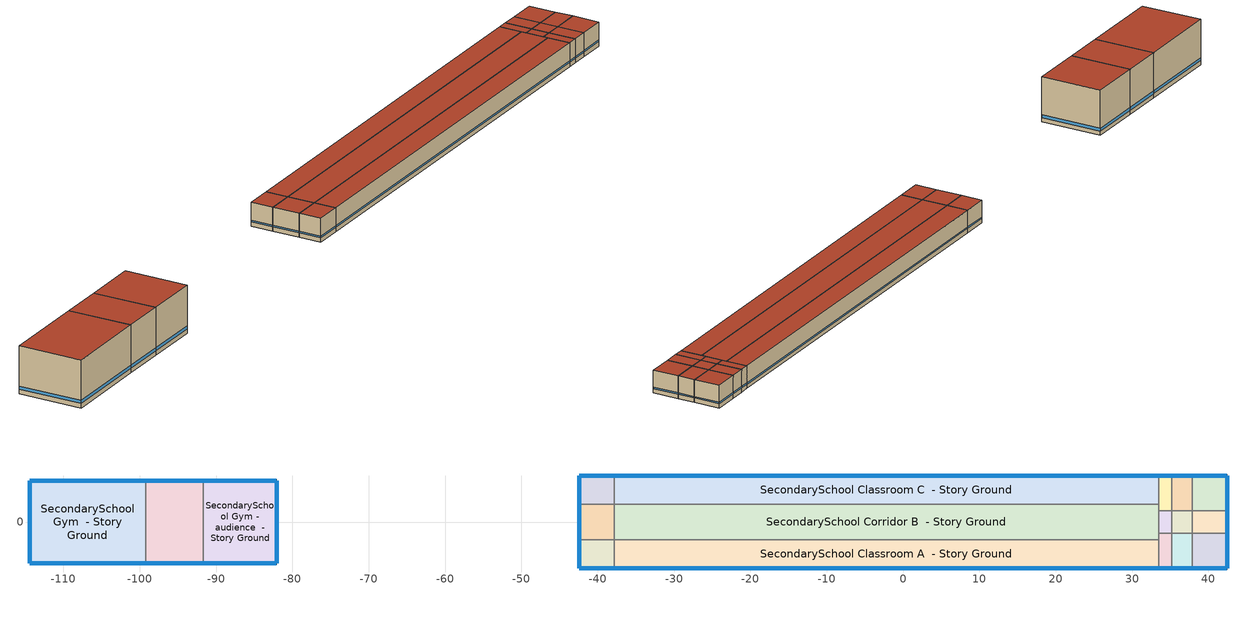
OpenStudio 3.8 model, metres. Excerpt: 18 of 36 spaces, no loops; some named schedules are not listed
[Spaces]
SecondarySchool Classroom A end_a - Story Ground
 floor ground (Foundation F 126 Perim 835 Area 1727): -42.44,-6.07 -42.44,-2.3 -37.87,-2.3 -37.87,-6.07 z0
 wall outside: -42.44,-2.3 -42.44,-6.07 -37.87,-6.07 z0:3.96
 wall to SecondarySchool Corridor B end_a - Story Ground: -37.87,-2.3 -42.44,-2.3 z0:3.96
 wall to SecondarySchool Classroom A  - Story Ground: -37.87,-6.07 -37.87,-2.3 z0:3.96
 window (Window U-1.01 SHGC 0.58): -42.44,-2.32 -42.44,-6.05 / -42.41,-6.07 -37.89,-6.07 z0.76:1
 roof outside: -37.87,-6.07 -37.87,-2.3 -42.44,-2.3 -42.44,-6.07 z3.96
SecondarySchool Corridor B end_a - Story Ground
 floor ground (Foundation F 126 Perim 459 Area 2099): -42.44,-2.3 -42.44,2.3 -37.87,2.3 -37.87,-2.3 z0
 wall outside: -42.44,2.3 -42.44,-2.3 z0:3.96
 wall to SecondarySchool Classroom C end_a - Story Ground: -37.87,2.3 -42.44,2.3 z0:3.96
 wall to SecondarySchool Corridor B  - Story Ground: -37.87,-2.3 -37.87,2.3 z0:3.96
 window (Window U-1.01 SHGC 0.58): -42.44,2.27 -42.44,-2.27 z0.76:1
 roof outside: -37.87,-2.3 -37.87,2.3 -42.44,2.3 -42.44,-2.3 z3.96
SecondarySchool Classroom C end_a - Story Ground
 floor ground (Foundation F 126 Perim 835 Area 1727): -42.44,2.3 -42.44,6.07 -37.87,6.07 -37.87,2.3 z0
 wall outside: -37.87,6.07 -42.44,6.07 -42.44,2.3 z0:3.96
 wall to SecondarySchool Classroom C  - Story Ground: -37.87,2.3 -37.87,6.07 z0:3.96
 window (Window U-1.01 SHGC 0.58): -42.44,6.05 -42.44,2.32 / -37.89,6.07 -42.41,6.07 z0.76:1
 roof outside: -37.87,2.3 -37.87,6.07 -42.44,6.07 -42.44,2.3 z3.96
SecondarySchool Classroom A  - Story Ground
 floor ground (Foundation F 126 Perim 7135 Area 26952): -37.87,-6.07 -37.87,-2.3 33.48,-2.3 33.48,-6.07 z0
 wall outside: -37.87,-6.07 33.48,-6.07 z0:3.96
 wall to SecondarySchool Corridor B  - Story Ground: 33.48,-2.3 -37.87,-2.3 z0:3.96
 wall to SecondarySchool Library A  - Story Ground: 33.48,-6.07 33.48,-2.3 z0:3.96
 window (Window U-1.01 SHGC 0.58): -37.84,-6.07 33.46,-6.07 z0.76:1
 roof outside: 33.48,-6.07 33.48,-2.3 -37.87,-2.3 -37.87,-6.07 z3.96
SecondarySchool Corridor B  - Story Ground
 floor ground (Foundation F 126 Perim 0 Area 32758): -37.87,-2.3 -37.87,2.3 33.48,2.3 33.48,-2.3 z0
 wall to SecondarySchool Classroom C  - Story Ground: 33.48,2.3 -37.87,2.3 z0:3.96
 wall to SecondarySchool Library A  - Story Ground: 33.48,-2.3 33.48,-1.5 z0:3.96
 wall to SecondarySchool Library B  - Story Ground: 33.48,-1.5 33.48,1.5 z0:3.96
 wall to SecondarySchool Library C  - Story Ground: 33.48,1.5 33.48,2.3 z0:3.96
 roof outside: 33.48,-2.3 33.48,2.3 -37.87,2.3 -37.87,-2.3 z3.96
SecondarySchool Classroom C  - Story Ground
 floor ground (Foundation F 126 Perim 7135 Area 26952): -37.87,2.3 -37.87,6.07 33.48,6.07 33.48,2.3 z0
 wall outside: 33.48,6.07 -37.87,6.07 z0:3.96
 wall to SecondarySchool Library C  - Story Ground: 33.48,2.3 33.48,6.07 z0:3.96
 window (Window U-1.01 SHGC 0.58): 33.46,6.07 -37.84,6.07 z0.76:1
 roof outside: 33.48,2.3 33.48,6.07 -37.87,6.07 -37.87,2.3 z3.96
SecondarySchool Library A  - Story Ground
 floor ground (Foundation F 126 Perim 169 Area 773): 33.48,-6.07 33.48,-1.5 35.17,-1.5 35.17,-6.07 z0
 wall outside: 33.48,-6.07 35.17,-6.07 z0:3.96
 wall to SecondarySchool Library B  - Story Ground: 35.17,-1.5 33.48,-1.5 z0:3.96
 wall to SecondarySchool Office A  - Story Ground: 35.17,-6.07 35.17,-1.5 z0:3.96
 window (Window U-1.01 SHGC 0.58): 33.51,-6.07 35.14,-6.07 z0.76:1.01
 roof outside: 35.17,-6.07 35.17,-1.5 33.48,-1.5 33.48,-6.07 z3.96
SecondarySchool Library B  - Story Ground
 floor ground (Foundation F 126 Perim 0 Area 507): 33.48,-1.5 33.48,1.5 35.17,1.5 35.17,-1.5 z0
 wall to SecondarySchool Library C  - Story Ground: 35.17,1.5 33.48,1.5 z0:3.96
 wall to SecondarySchool Office B  - Story Ground: 35.17,-1.5 35.17,1.5 z0:3.96
 roof outside: 35.17,-1.5 35.17,1.5 33.48,1.5 33.48,-1.5 z3.96
SecondarySchool Library C  - Story Ground
 floor ground (Foundation F 126 Perim 169 Area 773): 33.48,1.5 33.48,6.07 35.17,6.07 35.17,1.5 z0
 wall outside: 35.17,6.07 33.48,6.07 z0:3.96
 wall to SecondarySchool Office C  - Story Ground: 35.17,1.5 35.17,6.07 z0:3.96
 window (Window U-1.01 SHGC 0.58): 35.14,6.07 33.51,6.07 z0.76:1.01
 roof outside: 35.17,1.5 35.17,6.07 33.48,6.07 33.48,1.5 z3.96
SecondarySchool Office A  - Story Ground
 floor ground (Foundation F 126 Perim 27 Area 1233): 35.17,-6.07 35.17,-1.5 37.87,-1.5 37.87,-6.07 z0
 wall outside: 35.17,-6.07 37.87,-6.07 z0:3.96
 wall to SecondarySchool Office B  - Story Ground: 37.87,-1.5 35.17,-1.5 z0:3.96
 wall to SecondarySchool Office A end_b - Story Ground: 37.87,-6.07 37.87,-1.5 z0:3.96
 window (Window U-1.01 SHGC 0.58): 35.2,-6.07 37.84,-6.07 z0.76:1
 roof outside: 37.87,-6.07 37.87,-1.5 35.17,-1.5 35.17,-6.07 z3.96
SecondarySchool Office B  - Story Ground
 floor ground (Foundation F 126 Perim 0 Area 809): 35.17,-1.5 35.17,1.5 37.87,1.5 37.87,-1.5 z0
 wall to SecondarySchool Office C  - Story Ground: 37.87,1.5 35.17,1.5 z0:3.96
 wall to SecondarySchool Office B end_b - Story Ground: 37.87,-1.5 37.87,1.5 z0:3.96
 roof outside: 37.87,-1.5 37.87,1.5 35.17,1.5 35.17,-1.5 z3.96
SecondarySchool Office C  - Story Ground
 floor ground (Foundation F 126 Perim 27 Area 1233): 35.17,1.5 35.17,6.07 37.87,6.07 37.87,1.5 z0
 wall outside: 37.87,6.07 35.17,6.07 z0:3.96
 wall to SecondarySchool Office C end_b - Story Ground: 37.87,1.5 37.87,6.07 z0:3.96
 window (Window U-1.01 SHGC 0.58): 37.84,6.07 35.2,6.07 z0.76:1
 roof outside: 37.87,1.5 37.87,6.07 35.17,6.07 35.17,1.5 z3.96
SecondarySchool Office A end_b - Story Ground
 floor ground (Foundation F 126 Perim 914 Area 209): 37.87,-6.07 37.87,-1.5 42.44,-1.5 42.44,-6.07 z0
 wall outside: 37.87,-6.07 42.44,-6.07 42.44,-1.5 z0:3.96
 wall to SecondarySchool Office B end_b - Story Ground: 42.44,-1.5 37.87,-1.5 z0:3.96
 window (Window U-1.01 SHGC 0.58): 37.89,-6.07 42.41,-6.07 / 42.44,-6.05 42.44,-1.53 z0.76:1
 roof outside: 42.44,-6.07 42.44,-1.5 37.87,-1.5 37.87,-6.07 z3.96
SecondarySchool Office B end_b - Story Ground
 floor ground (Foundation F 126 Perim 30 Area 1373): 37.87,-1.5 37.87,1.5 42.44,1.5 42.44,-1.5 z0
 wall outside: 42.44,-1.5 42.44,1.5 z0:3.96
 wall to SecondarySchool Office C end_b - Story Ground: 42.44,1.5 37.87,1.5 z0:3.96
 window (Window U-1.01 SHGC 0.58): 42.44,-1.48 42.44,1.48 z0.76:1
 roof outside: 42.44,-1.5 42.44,1.5 37.87,1.5 37.87,-1.5 z3.96
SecondarySchool Office C end_b - Story Ground
 floor ground (Foundation F 126 Perim 914 Area 209): 37.87,1.5 37.87,6.07 42.44,6.07 42.44,1.5 z0
 wall outside: 42.44,1.5 42.44,6.07 37.87,6.07 z0:3.96
 window (Window U-1.01 SHGC 0.58): 42.41,6.07 37.89,6.07 / 42.44,1.53 42.44,6.05 z0.76:1
 roof outside: 42.44,1.5 42.44,6.07 37.87,6.07 37.87,1.5 z3.96
SecondarySchool Gym  - Story Ground
 floor ground (Foundation F 126 Perim 4119 Area 16404): -114.45,-5.4 -114.45,5.4 -99.25,5.4 -99.25,-5.4 z0
 wall outside: -99.25,5.4 -114.45,5.4 -114.45,-5.4 -99.25,-5.4 z0:7.92
 wall to SecondarySchool Auditorium  - Story Ground: -99.25,-5.4 -99.25,5.4 z0:7.92
 window (Window U-1.01 SHGC 0.58): -114.45,5.37 -114.45,-5.37 / -99.27,5.4 -114.42,5.4 / -114.42,-5.4 -99.27,-5.4 z0.76:1.24
 roof outside: -99.25,-5.4 -99.25,5.4 -114.45,5.4 -114.45,-5.4 z7.92
SecondarySchool Auditorium  - Story Ground
 floor ground (Foundation F 126 Perim 1518 Area 8194): -99.25,-5.4 -99.25,5.4 -91.66,5.4 -91.66,-5.4 z0
 wall outside: -91.66,5.4 -99.25,5.4 / -99.25,-5.4 -91.66,-5.4 z0:7.92
 wall to SecondarySchool Gym - audience  - Story Ground: -91.66,-5.4 -91.66,5.4 z0:7.92
 window (Window U-1.01 SHGC 0.58): -91.68,5.4 -99.22,5.4 / -99.22,-5.4 -91.68,-5.4 z0.76:1.24
 roof outside: -91.66,-5.4 -91.66,5.4 -99.25,5.4 -99.25,-5.4 z7.92
SecondarySchool Gym - audience  - Story Ground
 floor ground (Foundation F 126 Perim 2998 Area 10356): -91.66,-5.4 -91.66,5.4 -82.06,5.4 -82.06,-5.4 z0
 wall outside: -91.66,-5.4 -82.06,-5.4 -82.06,5.4 -91.66,5.4 z0:7.92
 window (Window U-1.01 SHGC 0.58): -82.09,5.4 -91.63,5.4 / -91.63,-5.4 -82.09,-5.4 / -82.06,-5.37 -82.06,5.37 z0.76:1.24
 roof outside: -82.06,-5.4 -82.06,5.4 -91.66,5.4 -91.66,-5.4 z7.92
[Site]
Alamosa Muni Awos_CO_USA: Latitude {deg}=37.44; Longitude {deg}=-105.87; Time Zone {hr}=-7; Elevation {m}=2299; Terrain=City
[Site:WaterMainsTemperature]
Calculation Method=Correlation; Annual Average Outdoor Air Temperature {C}=6.87417; Maximum Difference In Monthly Average Outdoor Air Temperatures {deltaC}=26.14
[SizingPeriod:DesignDay] Barometric Pressure {Pa}=76588; Rain Indicator=No; Snow Indicator=No; Day of Month=21; Daylight Saving Time Indicator=No; Humidity Condition Type=Wetbulb; Dry-Bulb Temperature Range Modifier Type=DefaultMultipliers
Name | Maximum Dry-Bulb Temperature {C} | Daily Dry-Bulb Temperature Range {deltaC} | Wind Speed {m/s} | Wind Direction {deg} | Month | Day Type | Wetbulb or DewPoint at Maximum Dry-Bulb {C} | Solar Model Indicator | ASHRAE Clear Sky Optical Depth for Beam Irradiance | ASHRAE Clear Sky Optical Depth for Diffuse Irradiance | Sky Clearness
Alamosa Muni Awos Ann Clg .4% Condns DB=>MWB 1 | 29.7 | 18.9 | 4.9 | 240 | 7 | SummerDesignDay | 13 | ASHRAETau | 0.282 | 2.57
Alamosa Muni Awos Ann Clg .4% Condns WB=>MDB 1 | 24.5 | 18.9 | 4.9 | 240 | 7 | SummerDesignDay | 15.3 | ASHRAETau | 0.282 | 2.57
Alamosa Muni Awos Ann Htg 99.6% Condns DB 1 | -26.3 | 0 | 1.1 | 270 | 1 | WinterDesignDay | -26.3 | ASHRAEClearSky |  |  | 0
Alamosa Muni Awos August .4% Condns DB=>MCWB 1 | 29.9 | 17.9 | 4.9 | 240 | 8 | SummerDesignDay | 13.3 | ASHRAETau | 0.278 | 2.63
[ClimateZones]
Climate Zone Institution Name 1=ASHRAE; Climate Zone Document Name 1=ANSI/ASHRAE Standard 169; Climate Zone Document Year 1=2006; Climate Zone Value 1=ASHRAE 169-2013-7A
[Building]
ComStock DOE Ref 1980-2004|SecondarySchool: North Axis {deg}=90; Default Construction Set=ComStock DOE Ref 1980-2004 - SecSchl - ASHRAE 169-2013-7A; Default Schedule Set=Building Default Schedule Set; Standards Building Type=SecondarySchool
[Site:GroundTemperature:FCfactorMethod]
January Ground Temperature {C}=5.4; February Ground Temperature {C}=-2; March Ground Temperature {C}=-14.6; April Ground Temperature {C}=-16.9; May Ground Temperature {C}=-11.5; June Ground Temperature {C}=-6.2; July Ground Temperature {C}=4; August Ground Temperature {C}=13.4; September Ground Temperature {C}=18; October Ground Temperature {C}=19.7; November Ground Temperature {C}=17.9; December Ground Temperature {C}=12.3
[Construction:FfactorGroundFloor] F-Factor {W/m-K}=1.26344
Name | Area {m2} | PerimeterExposed {m}
Foundation F 126 Perim 2998 Area 10356 | 103.564 | 29.9829
Foundation F 126 Perim 1518 Area 8194 | 81.9405 | 15.1822
Foundation F 126 Perim 27 Area 1233 | 12.326 | 2.69597
Foundation F 126 Perim 0 Area 809 | 8.09491 | 0
Foundation F 126 Perim 914 Area 209 | 20.9032 | 9.144
Foundation F 126 Perim 7135 Area 26952 | 269.52 | 71.3469
Foundation F 126 Perim 169 Area 773 | 7.72558 | 1.68976
Foundation F 126 Perim 0 Area 507 | 5.07367 | 0
Foundation F 126 Perim 835 Area 1727 | 17.2712 | 8.34961
Foundation F 126 Perim 30 Area 1373 | 13.7279 | 3.0026
Foundation F 126 Perim 4119 Area 16404 | 164.044 | 41.1889
Foundation F 126 Perim 459 Area 2099 | 20.9918 | 4.59138
Foundation F 126 Perim 0 Area 32758 | 327.58 | 0
[DefaultConstructionSet]
ComStock DOE Ref 1980-2004 - SecSchl - ASHRAE 169-2013-7A: Default Exterior Surface Constructions=Default Surface Constructions 1; Default Interior Surface Constructions=Default Surface Constructions 2; Default Ground Contact Surface Constructions=Default Surface Constructions 3; Default Exterior SubSurface Constructions=Default Sub Surface Constructions 1; Default Interior SubSurface Constructions=Default Sub Surface Constructions 2; Interior Partition Construction=Typical Interior Partition
[DefaultSurfaceConstructions]
Name | Floor Construction | Wall Construction | Roof Ceiling Construction
Default Surface Constructions 1 | Typical Insulated Exterior Mass Floor | Typical Insulated Wood Framed Exterior Wall R-17.24 | Typical IEAD Roof R-25.0
Default Surface Constructions 2 | Typical Interior Floor | Typical Interior Wall | Typical Interior Ceiling
Default Surface Constructions 3 | Typical Insulated Carpeted 6in Slab Floor | Typical Insulated Basement Mass Wall R-12.99
[Construction]
Typical Insulated Exterior Mass Floor: Typical Insulation R-15.06, 4 in. Normalweight Concrete Floor, Typical Carpet Pad
Typical IEAD Roof R-25.0: Roof Membrane, Typical Insulation R-23.88, Metal Roof Surface
Typical Interior Floor: 100mm Normalweight concrete floor, CP02 CARPET PAD
Typical Interior Wall: G01 13mm gypsum board, G01 13mm gypsum board
Typical Interior Ceiling: CP02 CARPET PAD, 100mm Normalweight concrete floor
Typical Insulated Carpeted 6in Slab Floor: 6 in. Normalweight Concrete Floor, Typical Carpet Pad
Typical Insulated Basement Mass Wall R-12.99: Typical Insulation R-11.44, 8 in. Concrete Block Basement Wall
U 0.52 SHGC 0.49 Simple Glazing Window U-0.52 SHGC 0.49: U 0.52 SHGC 0.49 Simple Glazing U-0.52 SHGC 0.49
U 0.52 SHGC 0.49 Simple Glazing Window U-0.52 SHGC 0.49 1: U 0.52 SHGC 0.49 Simple Glazing U-0.52 SHGC 0.49 1
Typical Insulated Metal Door: F08 Metal surface, Typical Insulation R-15.06 1
U 0.88 SHGC 0.16 Sgl Ref-A-L Clr 6mm: REF A CLEAR LO 6MM
Typical Overhead Door: Typical Insulation R-15.06 1
Typical Interior Window: Clear 3mm
Typical Interior Door; Typical Interior Partition: G05 25mm wood
Typical Insulated Wood Framed Exterior Wall R-17.24: 25mm Stucco, 5/8 in. Gypsum Board, Typical Insulation R-15.06 1, 5/8 in. Gypsum Board
InteriorFurnishings 1: Std Wood 6inch 1
Window U-1.01 SHGC 0.58: Simple Glazing Single - No LowE - Tinted/Reflective - Aluminum
[Material:NoMass] Roughness=Smooth; Thermal Absorptance=0.9; Solar Absorptance=0.7
Name | Thermal Resistance {m2-K/W} | Visible Absorptance
Typical Insulation R-15.06; Typical Insulation R-15.06 1 | 2.65266 | 0.7
Typical Carpet Pad; CP02 CARPET PAD | 0.21648 | 0.8
Typical Insulation R-23.88 | 4.206 | 0.7
Typical Insulation R-11.44 | 2.01415 | 0.7
[Material] Thermal Absorptance=0.9
Name | Roughness | Thickness {m} | Conductivity {W/m-K} | Density {kg/m3} | Specific Heat {J/kg-K} | Solar Absorptance | Visible Absorptance
4 in. Normalweight Concrete Floor | MediumRough | 0.1016 | 2.31 | 2322 | 832 | 0.7 | 0.7
25mm Stucco | Smooth | 0.0254 | 0.72 | 1856 | 840 | 0.7 | 0.7
5/8 in. Gypsum Board | MediumSmooth | 0.0159 | 0.16 | 800 | 1090 | 0.7 | 0.7
Roof Membrane | VeryRough | 0.0095 | 0.16 | 1121.29 | 1460 | 0.7 | 0.7
Metal Roof Surface; F08 Metal surface | Smooth | 0.0008 | 45.28 | 7824 | 500 | 0.7 | 0.7
100mm Normalweight concrete floor | MediumRough | 0.1016 | 2.31045 | 2322 | 832.557 | 0.7 | 0.7
G01 13mm gypsum board | Smooth | 0.0127 | 0.160031 | 800.001 | 1090.73 | 0.7 | 0.5
6 in. Normalweight Concrete Floor | MediumRough | 0.1524 | 2.31 | 2322 | 832 | 0.7 | 0.7
8 in. Concrete Block Basement Wall | MediumRough | 0.2032 | 1.326 | 1842 | 912 | 0.7 | 0.7
G05 25mm wood | MediumSmooth | 0.0254 | 0.15 | 608 | 1630 | 0.5 | 0.5
Std Wood 6inch 1 | MediumSmooth | 0.15 | 0.12 | 540 | 1210 | 0.7 | 0.7
[DefaultSubSurfaceConstructions]
Name | Fixed Window Construction | Operable Window Construction | Door Construction | Glass Door Construction | Overhead Door Construction | Tubular Daylight Dome Construction | Tubular Daylight Diffuser Construction
Default Sub Surface Constructions 1 | U 0.52 SHGC 0.49 Simple Glazing Window U-0.52 SHGC 0.49 | U 0.52 SHGC 0.49 Simple Glazing Window U-0.52 SHGC 0.49 1 | Typical Insulated Metal Door | U 0.88 SHGC 0.16 Sgl Ref-A-L Clr 6mm | Typical Overhead Door | Typical Interior Window | Typical Interior Window
Default Sub Surface Constructions 2 | Typical Interior Window | Typical Interior Window | Typical Interior Door
[WindowMaterial:SimpleGlazingSystem]
Name | U-Factor {W/m2-K} | Solar Heat Gain Coefficient | Visible Transmittance
U 0.52 SHGC 0.49 Simple Glazing U-0.52 SHGC 0.49; U 0.52 SHGC 0.49 Simple Glazing U-0.52 SHGC 0.49 1 | 2.9527 | 0.49 | 0.41
Simple Glazing Single - No LowE - Tinted/Reflective - Aluminum | 5.73505 | 0.579 | 0.455
[WindowMaterial:Glazing] Optical Data Type=SpectralAverage; Infrared Transmittance at Normal Incidence=0; Front Side Infrared Hemispherical Emissivity=0.84; Conductivity {W/m-K}=0.9; Dirt Correction Factor for Solar and Visible Transmittance=1; Solar Diffusing=No
Name | Thickness {m} | Solar Transmittance at Normal Incidence | Front Side Solar Reflectance at Normal Incidence | Back Side Solar Reflectance at Normal Incidence | Visible Transmittance at Normal Incidence | Front Side Visible Reflectance at Normal Incidence | Back Side Visible Reflectance at Normal Incidence | Back Side Infrared Hemispherical Emissivity
REF A CLEAR LO 6MM | 0.006 | 0.066 | 0.341 | 0.493 | 0.08 | 0.41 | 0.37 | 0.4
Clear 3mm | 0.003 | 0.837 | 0.075 | 0.075 | 0.898 | 0.081 | 0.081 | 0.84
[SpaceType] Standards Building Type=SecondarySchool
Name | Default Schedule Set | Design Specification Outdoor Air Object | Standards Space Type
SecondarySchool Library - ComStock DOE Ref 1980-2004 | SecondarySchool Library Schedule Set | SecondarySchool Library Ventilation | Library
SecondarySchool Auditorium - ComStock DOE Ref 1980-2004 | SecondarySchool Auditorium Schedule Set | SecondarySchool Auditorium Ventilation | Auditorium
SecondarySchool Office - ComStock DOE Ref 1980-2004 | SecondarySchool Office Schedule Set | SecondarySchool Office Ventilation | Office
SecondarySchool Gym - audience - ComStock DOE Ref 1980-2004 | SecondarySchool Gym - audience Schedule Set | SecondarySchool Gym - audience Ventilation | Gym - audience
SecondarySchool Gym - ComStock DOE Ref 1980-2004 | SecondarySchool Gym Schedule Set | SecondarySchool Gym Ventilation | Gym
SecondarySchool Corridor - ComStock DOE Ref 1980-2004 | SecondarySchool Corridor Schedule Set | SecondarySchool Corridor Ventilation | Corridor
SecondarySchool Classroom - ComStock DOE Ref 1980-2004 | SecondarySchool Classroom Schedule Set | SecondarySchool Classroom Ventilation | Classroom
[BuildingStory]
Story Ground: Nominal Z Coordinate {m}=0; Nominal Floor to Floor Height {m}=3.9624
[Space] Building Story=Story Ground
Name | Space Type | Thermal Zone | Design Specification Outdoor Air Object
SecondarySchool Classroom A end_a - Story Ground | SecondarySchool Classroom - ComStock DOE Ref 1980-2004 | Zone SecondarySchool Classroom A end_a - Story Ground | SecondarySchool Classroom Ventilation to per-area
SecondarySchool Corridor B end_a - Story Ground | SecondarySchool Corridor - ComStock DOE Ref 1980-2004 | Zone SecondarySchool Corridor B end_a - Story Ground | SecondarySchool Corridor Ventilation to per-area
SecondarySchool Classroom C end_a - Story Ground | SecondarySchool Classroom - ComStock DOE Ref 1980-2004 | Zone SecondarySchool Classroom C end_a - Story Ground | SecondarySchool Classroom Ventilation to per-area
SecondarySchool Classroom A  - Story Ground | SecondarySchool Classroom - ComStock DOE Ref 1980-2004 | Zone SecondarySchool Classroom A  - Story Ground | SecondarySchool Classroom Ventilation to per-area
SecondarySchool Corridor B  - Story Ground | SecondarySchool Corridor - ComStock DOE Ref 1980-2004 | Zone SecondarySchool Corridor B  - Story Ground | SecondarySchool Corridor Ventilation to per-area
SecondarySchool Classroom C  - Story Ground | SecondarySchool Classroom - ComStock DOE Ref 1980-2004 | Zone SecondarySchool Classroom C  - Story Ground | SecondarySchool Classroom Ventilation to per-area
SecondarySchool Library A  - Story Ground | SecondarySchool Library - ComStock DOE Ref 1980-2004 | Zone SecondarySchool Library A  - Story Ground | SecondarySchool Library Ventilation to per-area
SecondarySchool Library B  - Story Ground | SecondarySchool Library - ComStock DOE Ref 1980-2004 | Zone SecondarySchool Library B  - Story Ground | SecondarySchool Library Ventilation to per-area
SecondarySchool Library C  - Story Ground | SecondarySchool Library - ComStock DOE Ref 1980-2004 | Zone SecondarySchool Library C  - Story Ground | SecondarySchool Library Ventilation to per-area
SecondarySchool Office A  - Story Ground | SecondarySchool Office - ComStock DOE Ref 1980-2004 | Zone SecondarySchool Office A  - Story Ground | SecondarySchool Office Ventilation to per-area
SecondarySchool Office B  - Story Ground | SecondarySchool Office - ComStock DOE Ref 1980-2004 | Zone SecondarySchool Office B  - Story Ground | SecondarySchool Office Ventilation to per-area
SecondarySchool Office C  - Story Ground | SecondarySchool Office - ComStock DOE Ref 1980-2004 | Zone SecondarySchool Office C  - Story Ground | SecondarySchool Office Ventilation to per-area
SecondarySchool Office A end_b - Story Ground | SecondarySchool Office - ComStock DOE Ref 1980-2004 | Zone SecondarySchool Office A end_b - Story Ground | SecondarySchool Office Ventilation to per-area
SecondarySchool Office B end_b - Story Ground | SecondarySchool Office - ComStock DOE Ref 1980-2004 | Zone SecondarySchool Office B end_b - Story Ground | SecondarySchool Office Ventilation to per-area
SecondarySchool Office C end_b - Story Ground | SecondarySchool Office - ComStock DOE Ref 1980-2004 | Zone SecondarySchool Office C end_b - Story Ground | SecondarySchool Office Ventilation to per-area
SecondarySchool Gym  - Story Ground | SecondarySchool Gym - ComStock DOE Ref 1980-2004 | Zone SecondarySchool Gym  - Story Ground
SecondarySchool Auditorium  - Story Ground | SecondarySchool Auditorium - ComStock DOE Ref 1980-2004 | Zone SecondarySchool Auditorium  - Story Ground
SecondarySchool Gym - audience  - Story Ground | SecondarySchool Gym - audience - ComStock DOE Ref 1980-2004 | Zone SecondarySchool Gym - audience  - Story Ground | SecondarySchool Gym - audience Ventilation to per-area
[ThermalZone] Multiplier=1; Use Ideal Air Loads=No
Name | Thermostat
Zone SecondarySchool Classroom A end_a - Story Ground | SecondarySchool Classroom - ComStock DOE Ref 1980-2004 Thermostat 1
Zone SecondarySchool Corridor B end_a - Story Ground | SecondarySchool Corridor - ComStock DOE Ref 1980-2004 Thermostat 1
Zone SecondarySchool Classroom C end_a - Story Ground | SecondarySchool Classroom - ComStock DOE Ref 1980-2004 Thermostat 3
Zone SecondarySchool Classroom A  - Story Ground | SecondarySchool Classroom - ComStock DOE Ref 1980-2004 Thermostat
Zone SecondarySchool Corridor B  - Story Ground | SecondarySchool Corridor - ComStock DOE Ref 1980-2004 Thermostat
Zone SecondarySchool Classroom C  - Story Ground | SecondarySchool Classroom - ComStock DOE Ref 1980-2004 Thermostat 2
Zone SecondarySchool Library A  - Story Ground | SecondarySchool Library - ComStock DOE Ref 1980-2004 Thermostat
Zone SecondarySchool Library B  - Story Ground | SecondarySchool Library - ComStock DOE Ref 1980-2004 Thermostat 2
Zone SecondarySchool Library C  - Story Ground | SecondarySchool Library - ComStock DOE Ref 1980-2004 Thermostat 4
Zone SecondarySchool Office A  - Story Ground | SecondarySchool Office - ComStock DOE Ref 1980-2004 Thermostat
Zone SecondarySchool Office B  - Story Ground | SecondarySchool Office - ComStock DOE Ref 1980-2004 Thermostat 2
Zone SecondarySchool Office C  - Story Ground | SecondarySchool Office - ComStock DOE Ref 1980-2004 Thermostat 4
Zone SecondarySchool Office A end_b - Story Ground | SecondarySchool Office - ComStock DOE Ref 1980-2004 Thermostat 1
Zone SecondarySchool Office B end_b - Story Ground | SecondarySchool Office - ComStock DOE Ref 1980-2004 Thermostat 3
Zone SecondarySchool Office C end_b - Story Ground | SecondarySchool Office - ComStock DOE Ref 1980-2004 Thermostat 5
Zone SecondarySchool Gym  - Story Ground | SecondarySchool Gym - ComStock DOE Ref 1980-2004 Thermostat
Zone SecondarySchool Auditorium  - Story Ground | SecondarySchool Auditorium - ComStock DOE Ref 1980-2004 Thermostat
Zone SecondarySchool Gym - audience  - Story Ground | SecondarySchool Gym - audience - ComStock DOE Ref 1980-2004 Thermostat
[People:Definition] Number of People Calculation Method=People/Area; Fraction Radiant=0.3
Name | People per Space Floor Area {person/m2}
SecondarySchool Auditorium People Definition; SecondarySchool Gym People Definition | 1.0004
SecondarySchool Classroom People Definition | 0.249938
SecondarySchool Corridor People Definition | 0.100212
SecondarySchool Gym - audience People Definition | 0.300313
SecondarySchool Library People Definition | 0.229702
SecondarySchool Office People Definition | 0.0500522
[People] Work Efficiency Schedule=Work Efficiency Schedule; Clothing Insulation Schedule=Clothing Schedule; Air Velocity Schedule=Air Velocity Schedule; Multiplier=1
Name | People Definition | Space or SpaceType
SecondarySchool Auditorium People | SecondarySchool Auditorium People Definition | SecondarySchool Auditorium - ComStock DOE Ref 1980-2004
SecondarySchool Classroom People | SecondarySchool Classroom People Definition | SecondarySchool Classroom - ComStock DOE Ref 1980-2004
SecondarySchool Corridor People | SecondarySchool Corridor People Definition | SecondarySchool Corridor - ComStock DOE Ref 1980-2004
SecondarySchool Gym People | SecondarySchool Gym People Definition | SecondarySchool Gym - ComStock DOE Ref 1980-2004
SecondarySchool Gym - audience People | SecondarySchool Gym - audience People Definition | SecondarySchool Gym - audience - ComStock DOE Ref 1980-2004
SecondarySchool Library People | SecondarySchool Library People Definition | SecondarySchool Library - ComStock DOE Ref 1980-2004
SecondarySchool Office People | SecondarySchool Office People Definition | SecondarySchool Office - ComStock DOE Ref 1980-2004
[Lights:Definition] Design Level Calculation Method=Watts/Area; Fraction Visible=0.2; Return Air Fraction=0
Name | Watts per Space Floor Area {W/m2} | Fraction Radiant
SecondarySchool Classroom - ComStock DOE Ref 1980-2004 General Lights Definition | 6.25559 | 0.31
SecondarySchool Corridor - ComStock DOE Ref 1980-2004 General Lights Definition | 2.94907 | 0.31
SecondarySchool Gym - ComStock DOE Ref 1980-2004 General Lights Definition; SecondarySchool Gym - audience - ComStock DOE Ref 1980-2004 General Lights Definition | 8.2042 | 0.465
SecondarySchool Office - ComStock DOE Ref 1980-2004 General Lights Definition | 6.74433 | 0.31
SecondarySchool Auditorium - ComStock DOE Ref 1980-2004 General Lights Definition | 1.29825 | 0.465
SecondarySchool Auditorium - ComStock DOE Ref 1980-2004 Wall Wash Lights Definition | 1.08131 | 0.125
SecondarySchool Library - ComStock DOE Ref 1980-2004 General Lights Definition | 5.64414 | 0.31
SecondarySchool Library - ComStock DOE Ref 1980-2004 Task Lights Definition | 11.0968 | 0.125
[ElectricEquipment:Definition] Design Level Calculation Method=Watts/Area; Fraction Latent=0; Fraction Radiant=0.5; Fraction Lost=0
Name | Watts per Space Floor Area {W/m2}
SecondarySchool Auditorium Elec Equip Definition; SecondarySchool Corridor Elec Equip Definition | 0.854897
SecondarySchool Classroom Elec Equip Definition | 3.45304
SecondarySchool Gym Elec Equip Definition | 1.72838
SecondarySchool Gym - audience Elec Equip Definition | 0.850128
SecondarySchool Library Elec Equip Definition; SecondarySchool Office Elec Equip Definition | 0.687635
[ElectricEquipment] Schedule=Education_School BLDG_EQUIP_EndUseData BPR Adjusted
Name | Electric Equipment Definition | Space or SpaceType
SecondarySchool Auditorium Elec Equip | SecondarySchool Auditorium Elec Equip Definition | SecondarySchool Auditorium - ComStock DOE Ref 1980-2004
SecondarySchool Classroom Elec Equip | SecondarySchool Classroom Elec Equip Definition | SecondarySchool Classroom - ComStock DOE Ref 1980-2004
SecondarySchool Corridor Elec Equip | SecondarySchool Corridor Elec Equip Definition | SecondarySchool Corridor - ComStock DOE Ref 1980-2004
SecondarySchool Gym Elec Equip | SecondarySchool Gym Elec Equip Definition | SecondarySchool Gym - ComStock DOE Ref 1980-2004
SecondarySchool Gym - audience Elec Equip | SecondarySchool Gym - audience Elec Equip Definition | SecondarySchool Gym - audience - ComStock DOE Ref 1980-2004
SecondarySchool Library Elec Equip | SecondarySchool Library Elec Equip Definition | SecondarySchool Library - ComStock DOE Ref 1980-2004
SecondarySchool Office Elec Equip | SecondarySchool Office Elec Equip Definition | SecondarySchool Office - ComStock DOE Ref 1980-2004
[DesignSpecification:OutdoorAir] Outdoor Air Method=Sum
Name | Outdoor Air Flow per Person {m3/s-person} | Outdoor Air Flow per Floor Area {m3/s-m2} | Outdoor Air Flow Rate {m3/s} | Outdoor Air Flow Air Changes per Hour {1/hr}
SecondarySchool Auditorium Ventilation | 0.00707921
SecondarySchool Classroom Ventilation; SecondarySchool Library Ventilation | 0.00799951
SecondarySchool Corridor Ventilation |  | 0.000508
SecondarySchool Gym Ventilation; SecondarySchool Gym - audience Ventilation; SecondarySchool Office Ventilation | 0.00943895
SecondarySchool Classroom Ventilation to per-area | 0 | 0.00199938 | 0 | 0
SecondarySchool Corridor Ventilation to per-area | 0 | 0.000508 | 0 | 0
SecondarySchool Gym - audience Ventilation to per-area | 0 | 0.00283464 | 0 | 0
SecondarySchool Library Ventilation to per-area | 0 | 0.0018375 | 0 | 0
SecondarySchool Office Ventilation to per-area | 0 | 0.00047244 | 0 | 0
[DefaultScheduleSet]
Name | Number of People Schedule | People Activity Level Schedule | Lighting Schedule | Electric Equipment Schedule | Infiltration Schedule | Hours of Operation Schedule
SecondarySchool Auditorium Schedule Set | SecondarySchool Auditorium Occ | SecondarySchool Activity | Education_School BLDG_LIGHT_EndUseData | Education_School BLDG_EQUIP_EndUseData | SecondarySchool Infil
SecondarySchool Classroom Schedule Set; SecondarySchool Corridor Schedule Set; SecondarySchool Library Schedule Set | SecondarySchool Bldg Occ | SecondarySchool Activity | Education_School BLDG_LIGHT_EndUseData | Education_School BLDG_EQUIP_EndUseData | SecondarySchool Infil
SecondarySchool Gym Schedule Set; SecondarySchool Gym - audience Schedule Set | SecondarySchool Gym Occ | SecondarySchool Activity | Education_School BLDG_LIGHT_EndUseData | Education_School BLDG_EQUIP_EndUseData | SecondarySchool Infil
SecondarySchool Office Schedule Set | SecondarySchool Office Occ | SecondarySchool Activity | Education_School BLDG_LIGHT_EndUseData | Education_School BLDG_EQUIP_EndUseData | SecondarySchool Infil
Building Default Schedule Set |  |  |  |  |  | Building Hours of Operation NonResidential
[Exterior:Lights:Definition]
Name | Design Level {W}
Parking Areas and Drives Def (W/ft^2) | 0.0497494
Building Facades Def (W/ft^2) | 0.25
Main Entries Def (W/ft) | 30
Other Doors Def (W/ft) | 25
[Exterior:Lights] Schedule=Always On Discrete; Control Option=AstronomicalClock
Name | Exterior Lights Definition | Multiplier
Parking Areas and Drives | Parking Areas and Drives Def (W/ft^2) | 6894.73
Building Facades | Building Facades Def (W/ft^2) | 18401.2
Main Entries | Main Entries Def (W/ft) | 28
Other Doors | Other Doors Def (W/ft) | 17.15
[ThermostatSetpoint:DualSetpoint] Heating Setpoint Temperature Schedule=SecondarySchool HtgSetp; Cooling Setpoint Temperature Schedule=SecondarySchool ClgSetp
SecondarySchool Auditorium - ComStock DOE Ref 1980-2004 Thermostat; SecondarySchool Classroom - ComStock DOE Ref 1980-2004 Thermostat; SecondarySchool Classroom - ComStock DOE Ref 1980-2004 Thermostat 1; SecondarySchool Classroom - ComStock DOE Ref 1980-2004 Thermostat 2; SecondarySchool Classroom - ComStock DOE Ref 1980-2004 Thermostat 3; SecondarySchool Corridor - ComStock DOE Ref 1980-2004 Thermostat; SecondarySchool Corridor - ComStock DOE Ref 1980-2004 Thermostat 1; SecondarySchool Gym - audience - ComStock DOE Ref 1980-2004 Thermostat; SecondarySchool Gym - ComStock DOE Ref 1980-2004 Thermostat; SecondarySchool Library - ComStock DOE Ref 1980-2004 Thermostat; SecondarySchool Library - ComStock DOE Ref 1980-2004 Thermostat 2; SecondarySchool Library - ComStock DOE Ref 1980-2004 Thermostat 4; SecondarySchool Office - ComStock DOE Ref 1980-2004 Thermostat; SecondarySchool Office - ComStock DOE Ref 1980-2004 Thermostat 1; SecondarySchool Office - ComStock DOE Ref 1980-2004 Thermostat 2; SecondarySchool Office - ComStock DOE Ref 1980-2004 Thermostat 3; SecondarySchool Office - ComStock DOE Ref 1980-2004 Thermostat 4; SecondarySchool Office - ComStock DOE Ref 1980-2004 Thermostat 5
[InternalMass:Definition]
Internal Mass Definition 2: Construction=InteriorFurnishings 1; Design Level Calculation Method=SurfaceArea/Area; Surface Area per Space Floor Area=2
[InternalMass] Internal Mass Definition=Internal Mass Definition 2; Multiplier=1
Name | Space or SpaceType
SecondarySchool Gym - audience  - Story Ground Mass | SecondarySchool Gym - audience  - Story Ground
SecondarySchool Auditorium  - Story Ground Mass | SecondarySchool Auditorium  - Story Ground
SecondarySchool Office C  - Story Ground Mass | SecondarySchool Office C  - Story Ground
SecondarySchool Office B  - Story Ground Mass | SecondarySchool Office B  - Story Ground
SecondarySchool Office A end_b - Story Ground Mass | SecondarySchool Office A end_b - Story Ground
SecondarySchool Classroom C  - Story Ground Mass | SecondarySchool Classroom C  - Story Ground
SecondarySchool Library C  - Story Ground Mass | SecondarySchool Library C  - Story Ground
SecondarySchool Classroom A  - Story Ground Mass | SecondarySchool Classroom A  - Story Ground
SecondarySchool Library A  - Story Ground Mass | SecondarySchool Library A  - Story Ground
SecondarySchool Library B  - Story Ground Mass | SecondarySchool Library B  - Story Ground
SecondarySchool Classroom C end_a - Story Ground Mass | SecondarySchool Classroom C end_a - Story Ground
SecondarySchool Office A  - Story Ground Mass | SecondarySchool Office A  - Story Ground
SecondarySchool Office C end_b - Story Ground Mass | SecondarySchool Office C end_b - Story Ground
SecondarySchool Classroom A end_a - Story Ground Mass | SecondarySchool Classroom A end_a - Story Ground
SecondarySchool Office B end_b - Story Ground Mass | SecondarySchool Office B end_b - Story Ground
SecondarySchool Gym  - Story Ground Mass | SecondarySchool Gym  - Story Ground
SecondarySchool Corridor B end_a - Story Ground Mass | SecondarySchool Corridor B end_a - Story Ground
SecondarySchool Corridor B  - Story Ground Mass | SecondarySchool Corridor B  - Story Ground
[Lights] Schedule=Education_School BLDG_LIGHT_EndUseData BPR Adjusted; Fraction Replaceable=1
Name | Lights Definition | Space or SpaceType
SecondarySchool Classroom - ComStock DOE Ref 1980-2004 General Lighting | SecondarySchool Classroom - ComStock DOE Ref 1980-2004 General Lights Definition | SecondarySchool Classroom - ComStock DOE Ref 1980-2004
SecondarySchool Corridor - ComStock DOE Ref 1980-2004 General Lighting | SecondarySchool Corridor - ComStock DOE Ref 1980-2004 General Lights Definition | SecondarySchool Corridor - ComStock DOE Ref 1980-2004
SecondarySchool Gym - ComStock DOE Ref 1980-2004 General Lighting | SecondarySchool Gym - ComStock DOE Ref 1980-2004 General Lights Definition | SecondarySchool Gym - ComStock DOE Ref 1980-2004
SecondarySchool Gym - audience - ComStock DOE Ref 1980-2004 General Lighting | SecondarySchool Gym - audience - ComStock DOE Ref 1980-2004 General Lights Definition | SecondarySchool Gym - audience - ComStock DOE Ref 1980-2004
SecondarySchool Office - ComStock DOE Ref 1980-2004 General Lighting | SecondarySchool Office - ComStock DOE Ref 1980-2004 General Lights Definition | SecondarySchool Office - ComStock DOE Ref 1980-2004
SecondarySchool Auditorium - ComStock DOE Ref 1980-2004 General Lighting | SecondarySchool Auditorium - ComStock DOE Ref 1980-2004 General Lights Definition | SecondarySchool Auditorium - ComStock DOE Ref 1980-2004
SecondarySchool Auditorium - ComStock DOE Ref 1980-2004 Wall Wash Lighting | SecondarySchool Auditorium - ComStock DOE Ref 1980-2004 Wall Wash Lights Definition | SecondarySchool Auditorium - ComStock DOE Ref 1980-2004
SecondarySchool Library - ComStock DOE Ref 1980-2004 General Lighting | SecondarySchool Library - ComStock DOE Ref 1980-2004 General Lights Definition | SecondarySchool Library - ComStock DOE Ref 1980-2004
SecondarySchool Library - ComStock DOE Ref 1980-2004 Task Lighting | SecondarySchool Library - ComStock DOE Ref 1980-2004 Task Lights Definition | SecondarySchool Library - ComStock DOE Ref 1980-2004
[SpaceInfiltration:DesignFlowRate] Design Flow Rate Calculation Method=Flow/ExteriorArea; Flow per Exterior Surface Area {m3/s-m2}=0.00165313; Velocity Term Coefficient=0
Name | Space or SpaceType | Schedule | Constant Term Coefficient | Temperature Term Coefficient | Velocity Squared Term Coefficient
SecondarySchool Gym - audience  - Story Ground HVAC On Infiltration | SecondarySchool Gym - audience  - Story Ground | Infiltration HVAC On Schedule | 0.1016 | 0.0084 | 0.073
SecondarySchool Gym - audience  - Story Ground HVAC Off Infiltration | SecondarySchool Gym - audience  - Story Ground | Infiltration HVAC Off Schedule | 0 | 0.0144 | 0.0909
SecondarySchool Auditorium  - Story Ground HVAC On Infiltration | SecondarySchool Auditorium  - Story Ground | Infiltration HVAC On Schedule | 0.1016 | 0.0084 | 0.073
SecondarySchool Auditorium  - Story Ground HVAC Off Infiltration | SecondarySchool Auditorium  - Story Ground | Infiltration HVAC Off Schedule | 0 | 0.0144 | 0.0909
SecondarySchool Office C  - Story Ground HVAC On Infiltration | SecondarySchool Office C  - Story Ground | Infiltration HVAC On Schedule | 0.1016 | 0.0084 | 0.073
SecondarySchool Office C  - Story Ground HVAC Off Infiltration | SecondarySchool Office C  - Story Ground | Infiltration HVAC Off Schedule | 0 | 0.0144 | 0.0909
SecondarySchool Office B  - Story Ground HVAC On Infiltration | SecondarySchool Office B  - Story Ground | Infiltration HVAC On Schedule | 0.1016 | 0.0084 | 0.073
SecondarySchool Office B  - Story Ground HVAC Off Infiltration | SecondarySchool Office B  - Story Ground | Infiltration HVAC Off Schedule | 0 | 0.0144 | 0.0909
SecondarySchool Office A end_b - Story Ground HVAC On Infiltration | SecondarySchool Office A end_b - Story Ground | Infiltration HVAC On Schedule | 0.1016 | 0.0084 | 0.073
SecondarySchool Office A end_b - Story Ground HVAC Off Infiltration | SecondarySchool Office A end_b - Story Ground | Infiltration HVAC Off Schedule | 0 | 0.0144 | 0.0909
SecondarySchool Classroom C  - Story Ground HVAC On Infiltration | SecondarySchool Classroom C  - Story Ground | Infiltration HVAC On Schedule | 0.1016 | 0.0084 | 0.073
SecondarySchool Classroom C  - Story Ground HVAC Off Infiltration | SecondarySchool Classroom C  - Story Ground | Infiltration HVAC Off Schedule | 0 | 0.0144 | 0.0909
SecondarySchool Library C  - Story Ground HVAC On Infiltration | SecondarySchool Library C  - Story Ground | Infiltration HVAC On Schedule | 0.1016 | 0.0084 | 0.073
SecondarySchool Library C  - Story Ground HVAC Off Infiltration | SecondarySchool Library C  - Story Ground | Infiltration HVAC Off Schedule | 0 | 0.0144 | 0.0909
SecondarySchool Classroom A  - Story Ground HVAC On Infiltration | SecondarySchool Classroom A  - Story Ground | Infiltration HVAC On Schedule | 0.1016 | 0.0084 | 0.073
SecondarySchool Classroom A  - Story Ground HVAC Off Infiltration | SecondarySchool Classroom A  - Story Ground | Infiltration HVAC Off Schedule | 0 | 0.0144 | 0.0909
SecondarySchool Library A  - Story Ground HVAC On Infiltration | SecondarySchool Library A  - Story Ground | Infiltration HVAC On Schedule | 0.1016 | 0.0084 | 0.073
SecondarySchool Library A  - Story Ground HVAC Off Infiltration | SecondarySchool Library A  - Story Ground | Infiltration HVAC Off Schedule | 0 | 0.0144 | 0.0909
SecondarySchool Library B  - Story Ground HVAC On Infiltration | SecondarySchool Library B  - Story Ground | Infiltration HVAC On Schedule | 0.1016 | 0.0084 | 0.073
SecondarySchool Library B  - Story Ground HVAC Off Infiltration | SecondarySchool Library B  - Story Ground | Infiltration HVAC Off Schedule | 0 | 0.0144 | 0.0909
SecondarySchool Classroom C end_a - Story Ground HVAC On Infiltration | SecondarySchool Classroom C end_a - Story Ground | Infiltration HVAC On Schedule | 0.1016 | 0.0084 | 0.073
SecondarySchool Classroom C end_a - Story Ground HVAC Off Infiltration | SecondarySchool Classroom C end_a - Story Ground | Infiltration HVAC Off Schedule | 0 | 0.0144 | 0.0909
SecondarySchool Office A  - Story Ground HVAC On Infiltration | SecondarySchool Office A  - Story Ground | Infiltration HVAC On Schedule | 0.1016 | 0.0084 | 0.073
SecondarySchool Office A  - Story Ground HVAC Off Infiltration | SecondarySchool Office A  - Story Ground | Infiltration HVAC Off Schedule | 0 | 0.0144 | 0.0909
SecondarySchool Office C end_b - Story Ground HVAC On Infiltration | SecondarySchool Office C end_b - Story Ground | Infiltration HVAC On Schedule | 0.1016 | 0.0084 | 0.073
SecondarySchool Office C end_b - Story Ground HVAC Off Infiltration | SecondarySchool Office C end_b - Story Ground | Infiltration HVAC Off Schedule | 0 | 0.0144 | 0.0909
SecondarySchool Classroom A end_a - Story Ground HVAC On Infiltration | SecondarySchool Classroom A end_a - Story Ground | Infiltration HVAC On Schedule | 0.1016 | 0.0084 | 0.073
SecondarySchool Classroom A end_a - Story Ground HVAC Off Infiltration | SecondarySchool Classroom A end_a - Story Ground | Infiltration HVAC Off Schedule | 0 | 0.0144 | 0.0909
SecondarySchool Office B end_b - Story Ground HVAC On Infiltration | SecondarySchool Office B end_b - Story Ground | Infiltration HVAC On Schedule | 0.1016 | 0.0084 | 0.073
SecondarySchool Office B end_b - Story Ground HVAC Off Infiltration | SecondarySchool Office B end_b - Story Ground | Infiltration HVAC Off Schedule | 0 | 0.0144 | 0.0909
SecondarySchool Gym  - Story Ground HVAC On Infiltration | SecondarySchool Gym  - Story Ground | Infiltration HVAC On Schedule | 0.1016 | 0.0084 | 0.073
SecondarySchool Gym  - Story Ground HVAC Off Infiltration | SecondarySchool Gym  - Story Ground | Infiltration HVAC Off Schedule | 0 | 0.0144 | 0.0909
SecondarySchool Corridor B end_a - Story Ground HVAC On Infiltration | SecondarySchool Corridor B end_a - Story Ground | Infiltration HVAC On Schedule | 0.1016 | 0.0084 | 0.073
SecondarySchool Corridor B end_a - Story Ground HVAC Off Infiltration | SecondarySchool Corridor B end_a - Story Ground | Infiltration HVAC Off Schedule | 0 | 0.0144 | 0.0909
SecondarySchool Corridor B  - Story Ground HVAC On Infiltration | SecondarySchool Corridor B  - Story Ground | Infiltration HVAC On Schedule | 0.1016 | 0.0084 | 0.073
SecondarySchool Corridor B  - Story Ground HVAC Off Infiltration | SecondarySchool Corridor B  - Story Ground | Infiltration HVAC Off Schedule | 0 | 0.0144 | 0.0909
[Schedule:Ruleset]
Name | Default Day Schedule | Summer Design Day Schedule | Winter Design Day Schedule
Clothing Schedule | Clothing Schedule Default Winter Clothes
Air Velocity Schedule | Air Velocity Schedule Default
Work Efficiency Schedule | Work Efficiency Schedule Default
SecondarySchool Auditorium Occ | SecondarySchool Auditorium Occ Default | SecondarySchool Auditorium Occ Summer Design Day | SecondarySchool Auditorium Occ Winter Design Day
SecondarySchool Activity | SecondarySchool Activity Default | SecondarySchool Activity Summer Design Day | SecondarySchool Activity Winter Design Day
Education_School BLDG_LIGHT_EndUseData | Education_School BLDG_LIGHT_EndUseData Default | Education_School BLDG_LIGHT_EndUseData Summer Design Day | Education_School BLDG_LIGHT_EndUseData Winter Design Day
Education_School BLDG_EQUIP_EndUseData | Education_School BLDG_EQUIP_EndUseData Default | Education_School BLDG_EQUIP_EndUseData Summer Design Day | Education_School BLDG_EQUIP_EndUseData Winter Design Day
SecondarySchool Infil | SecondarySchool Infil Default | SecondarySchool Infil Summer Design Day | SecondarySchool Infil Winter Design Day
SecondarySchool Bldg Occ | SecondarySchool Bldg Occ Default | SecondarySchool Bldg Occ Summer Design Day | SecondarySchool Bldg Occ Winter Design Day
SecondarySchool Gym Occ | SecondarySchool Gym Occ Default | SecondarySchool Gym Occ Summer Design Day | SecondarySchool Gym Occ Winter Design Day
SecondarySchool Office Occ | SecondarySchool Office Occ Default | SecondarySchool Office Occ Summer Design Day | SecondarySchool Office Occ Winter Design Day
SecondarySchool HtgSetp | SecondarySchool HtgSetp Default | Schedule Day 5 | Schedule Day 6
SecondarySchool ClgSetp | SecondarySchool ClgSetp Default | Schedule Day 2 | Schedule Day 3
Building Hours of Operation NonResidential | Building Hours of Operation NonResidential Default | Building Hours of Operation NonResidential Summer Design Day | Building Hours of Operation NonResidential Winter Design Day
Education_School BLDG_LIGHT_EndUseData BPR Adjusted | Education_School BLDG_LIGHT_EndUseData Default 1 | Education_School BLDG_LIGHT_EndUseData Summer Design Day 1 | Education_School BLDG_LIGHT_EndUseData Winter Design Day 1
Education_School BLDG_EQUIP_EndUseData BPR Adjusted | Education_School BLDG_EQUIP_EndUseData Default 1 | Education_School BLDG_EQUIP_EndUseData Summer Design Day 1 | Education_School BLDG_EQUIP_EndUseData Winter Design Day 1
Infiltration HVAC On Schedule | 36 Zone VAV Occ Sch Default 1 | 36 Zone VAV Occ Sch Summer Design Day 1 | 36 Zone VAV Occ Sch Winter Design Day 1
Infiltration HVAC Off Schedule | Infiltration HVAC Off Schedule Default Day Schedule | Infiltration HVAC Off Schedule Summer Design Day Schedule 1 | Infiltration HVAC Off Schedule Winter Design Day Schedule 1
[Schedule:Day]
SecondarySchool HtgSetp Default: Average, 6, 0, 15.5556, 21, 0, 20, 24, 0, 15.5556
Building Hours of Operation NonResidential Default: 8, 0, 0, 16, 30, 1, 24, 0, 0
Building Hours of Operation NonResidential Winter Design Day; Building Hours of Operation NonResidential Summer Design Day; 36 Zone VAV Occ Sch Summer Design Day 1; 36 Zone VAV Occ Sch Winter Design Day 1: 24, 0, 1
36 Zone VAV Occ Sch Default 1: 7, 0, 0, 16, 45, 1, 24, 0, 0
Infiltration HVAC Off Schedule Default Day Schedule: 7, 0, 1, 16, 45, 0, 24, 0, 1
Infiltration HVAC Off Schedule Summer Design Day Schedule 1; Infiltration HVAC Off Schedule Winter Design Day Schedule 1: 24, 0, 0
Schedule Day 5; Schedule Day 6: 24, 0, 20
[Schedule:Rule]
Name | Schedule Ruleset | Rule Order | Day Schedule | Apply Sunday | Apply Monday | Apply Tuesday | Apply Wednesday | Apply Thursday | Apply Friday | Apply Saturday | Date Specification Type | Start Month | Start Day | End Month | End Day
Schedule Rule 49 | SecondarySchool HtgSetp | 1 | SecondarySchool HtgSetp Wknd|Wkdy Day | Yes | Yes | Yes | Yes | Yes | Yes | Yes | DateRange | 7 | 1 | 9 | 1
Schedule Rule 50 | SecondarySchool HtgSetp | 0 | SecondarySchool HtgSetp Wknd|Wkdy Day 1 | Yes | Yes | Yes | Yes | Yes | Yes | Yes | DateRange | 9 | 1 | 12 | 31
Building Hours of Operation NonResidential Sunday Rule | Building Hours of Operation NonResidential | 0 | Building Hours of Operation NonResidential Sunday | Yes |  |  |  |  |  | Yes | DateRange | 1 | 1 | 12 | 31
36 Zone VAV Occ Sch Sunday Rule 1 | Infiltration HVAC On Schedule | 0 | 36 Zone VAV Occ Sch Sunday 1 | Yes |  |  |  |  |  | Yes | DateRange | 1 | 1 | 12 | 31
36 Zone VAV Occ Sch Friday Rule 3 | Infiltration HVAC On Schedule | 1 | 36 Zone VAV Occ Sch Friday 3 |  |  |  |  |  | Yes |  | DateRange | 9 | 1 | 12 | 31
36 Zone VAV Occ Sch Friday Rule 4 | Infiltration HVAC On Schedule | 2 | 36 Zone VAV Occ Sch Friday 4 |  |  |  |  |  | Yes |  | DateRange | 6 | 30 | 8 | 31
36 Zone VAV Occ Sch Friday Rule 5 | Infiltration HVAC On Schedule | 3 | 36 Zone VAV Occ Sch Friday 5 |  |  |  |  |  | Yes |  | DateRange | 1 | 1 | 6 | 29
36 Zone VAV Occ Sch Thursday Rule 3 | Infiltration HVAC On Schedule | 4 | 36 Zone VAV Occ Sch Thursday 3 |  |  |  |  | Yes |  |  | DateRange | 8 | 31 | 12 | 31
36 Zone VAV Occ Sch Thursday Rule 4 | Infiltration HVAC On Schedule | 5 | 36 Zone VAV Occ Sch Thursday 4 |  |  |  |  | Yes |  |  | DateRange | 6 | 29 | 8 | 30
36 Zone VAV Occ Sch Thursday Rule 5 | Infiltration HVAC On Schedule | 6 | 36 Zone VAV Occ Sch Thursday 5 |  |  |  |  | Yes |  |  | DateRange | 1 | 1 | 6 | 28
36 Zone VAV Occ Sch Wednesday Rule 3 | Infiltration HVAC On Schedule | 7 | 36 Zone VAV Occ Sch Wednesday 3 |  |  |  | Yes |  |  |  | DateRange | 8 | 30 | 12 | 31
36 Zone VAV Occ Sch Wednesday Rule 4 | Infiltration HVAC On Schedule | 8 | 36 Zone VAV Occ Sch Wednesday 4 |  |  |  | Yes |  |  |  | DateRange | 6 | 28 | 8 | 29
36 Zone VAV Occ Sch Wednesday Rule 5 | Infiltration HVAC On Schedule | 9 | 36 Zone VAV Occ Sch Wednesday 5 |  |  |  | Yes |  |  |  | DateRange | 1 | 1 | 6 | 27
36 Zone VAV Occ Sch Tuesday Rule 3 | Infiltration HVAC On Schedule | 10 | 36 Zone VAV Occ Sch Tuesday 3 |  |  | Yes |  |  |  |  | DateRange | 8 | 29 | 12 | 31
36 Zone VAV Occ Sch Tuesday Rule 4 | Infiltration HVAC On Schedule | 11 | 36 Zone VAV Occ Sch Tuesday 4 |  |  | Yes |  |  |  |  | DateRange | 6 | 27 | 8 | 28
36 Zone VAV Occ Sch Tuesday Rule 5 | Infiltration HVAC On Schedule | 12 | 36 Zone VAV Occ Sch Tuesday 5 |  |  | Yes |  |  |  |  | DateRange | 1 | 1 | 6 | 26
36 Zone VAV Occ Sch Monday Rule 3 | Infiltration HVAC On Schedule | 13 | 36 Zone VAV Occ Sch Monday 3 |  | Yes |  |  |  |  |  | DateRange | 8 | 28 | 12 | 31
36 Zone VAV Occ Sch Monday Rule 4 | Infiltration HVAC On Schedule | 14 | 36 Zone VAV Occ Sch Monday 4 |  | Yes |  |  |  |  |  | DateRange | 6 | 26 | 8 | 27
Infiltration HVAC Off Schedule Schedule Day 0 Rule | Infiltration HVAC Off Schedule | 14 | Infiltration HVAC Off Schedule Schedule Day 0 1 | Yes | No | No | No | No | No | Yes
Infiltration HVAC Off Schedule Schedule Day 1 Rule | Infiltration HVAC Off Schedule | 13 | Infiltration HVAC Off Schedule Schedule Day 2 | No | No | No | No | No | Yes | No
Infiltration HVAC Off Schedule Schedule Day 3 Rule | Infiltration HVAC Off Schedule | 12 | Infiltration HVAC Off Schedule Schedule Day 4 | No | No | No | No | No | Yes | No
Infiltration HVAC Off Schedule Schedule Day 5 Rule | Infiltration HVAC Off Schedule | 11 | Infiltration HVAC Off Schedule Schedule Day 6 | No | No | No | No | No | Yes | No
Infiltration HVAC Off Schedule Schedule Day 7 Rule | Infiltration HVAC Off Schedule | 10 | Infiltration HVAC Off Schedule Schedule Day 8 | No | No | No | No | Yes | No | No
Infiltration HVAC Off Schedule Schedule Day 9 Rule | Infiltration HVAC Off Schedule | 9 | Infiltration HVAC Off Schedule Schedule Day 10 | No | No | No | No | Yes | No | No
Infiltration HVAC Off Schedule Schedule Day 11 Rule | Infiltration HVAC Off Schedule | 8 | Infiltration HVAC Off Schedule Schedule Day 12 | No | No | No | No | Yes | No | No
Infiltration HVAC Off Schedule Schedule Day 13 Rule | Infiltration HVAC Off Schedule | 7 | Infiltration HVAC Off Schedule Schedule Day 14 | No | No | No | Yes | No | No | No
Infiltration HVAC Off Schedule Schedule Day 15 Rule | Infiltration HVAC Off Schedule | 6 | Infiltration HVAC Off Schedule Schedule Day 16 | No | No | No | Yes | No | No | No
Infiltration HVAC Off Schedule Schedule Day 17 Rule | Infiltration HVAC Off Schedule | 5 | Infiltration HVAC Off Schedule Schedule Day 18 | No | No | No | Yes | No | No | No
Infiltration HVAC Off Schedule Schedule Day 19 Rule | Infiltration HVAC Off Schedule | 4 | Infiltration HVAC Off Schedule Schedule Day 20 | No | No | Yes | No | No | No | No
Infiltration HVAC Off Schedule Schedule Day 21 Rule | Infiltration HVAC Off Schedule | 3 | Infiltration HVAC Off Schedule Schedule Day 22 | No | No | Yes | No | No | No | No
Infiltration HVAC Off Schedule Schedule Day 23 Rule | Infiltration HVAC Off Schedule | 2 | Infiltration HVAC Off Schedule Schedule Day 24 | No | No | Yes | No | No | No | No
Infiltration HVAC Off Schedule Schedule Day 25 Rule | Infiltration HVAC Off Schedule | 1 | Infiltration HVAC Off Schedule Schedule Day 26 | No | Yes | No | No | No | No | No
Infiltration HVAC Off Schedule Schedule Day 27 Rule | Infiltration HVAC Off Schedule | 0 | Infiltration HVAC Off Schedule Schedule Day 28 | No | Yes | No | No | No | No | No
[Schedule:Constant]
Always On Discrete: Value=1
